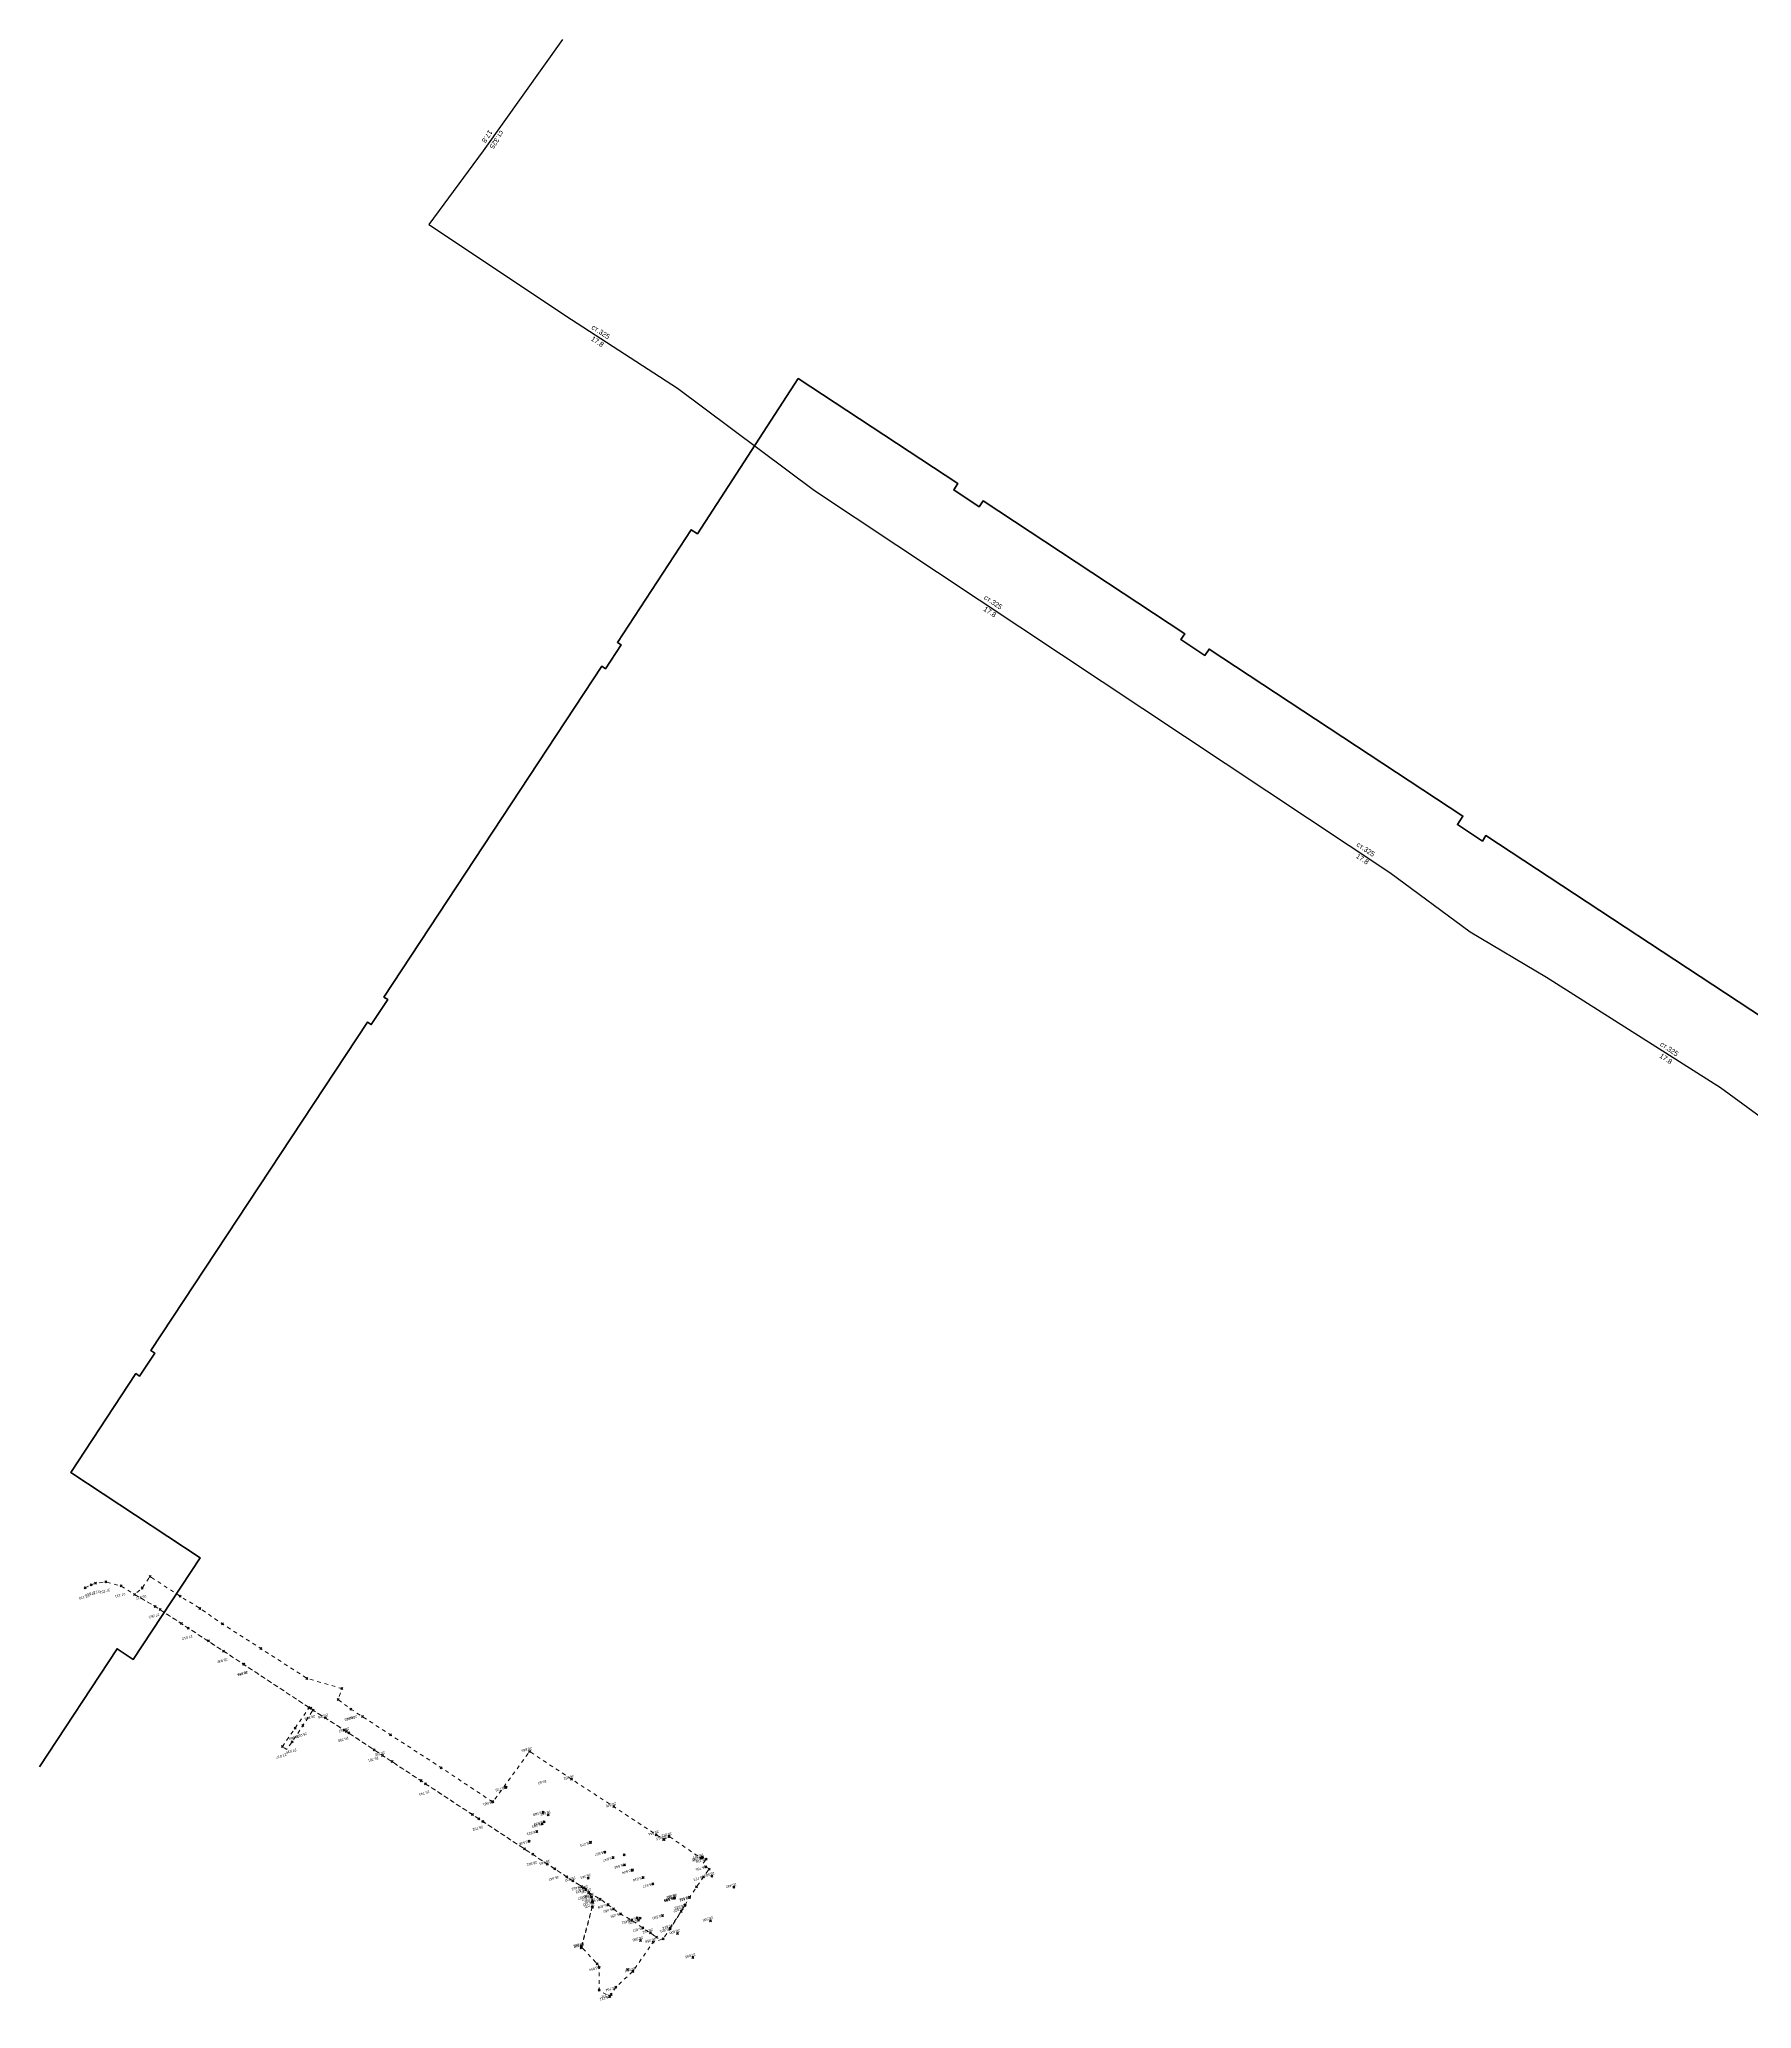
# Model space of a CAD drawing. Header units: millimetres. Extents: x 3214760 to 3224023, y 538957 to 542465.
# Drawn here: x 3221937.2 to 3222277.7, y 541141.3 to 541532.9 of the extents above; entities that cross this region are included whole.
import ezdxf
from ezdxf.enums import TextEntityAlignment as Align

# ---------------------------------------------------------------- set-up
doc = ezdxf.new("R2010")
doc.units = ezdxf.units.MM
doc.header["$PDMODE"] = 35
doc.header["$PDSIZE"] = 0.2
doc.linetypes.add('g5_01_5x1_5', pattern=[1.5, 0.75, -0.75])
for name, color, linetype in [('10_Границы покрытий и угодий', 7, 'Continuous'), ('61_Отметки высоты поверхности', 7, 'Continuous'), ('_Аммиак', 7, 'Continuous'), ('_Осветленная вода_Подземка', 7, 'Continuous'), ('Отметки фундамента', 7, 'Continuous')]:
    doc.layers.add(name, color=color, linetype=linetype)
doc.layers.add('_Осветленная вода_Номер участка', color=7, linetype='Continuous', lineweight=9)
doc.styles.add('LIKE17', font='d431.shx')
doc.styles.add('LIKE32', font='peteri.shx')
doc.styles.add('Line_GUGK', font='bm431.ttf')
doc.linetypes.add('g5_122_vpr', pattern='A,1,-1,1.5,-0.4,["Впр",Line_GUGK,S=1,R=0,X=0,Y=-0.5],-3.2,1.5,-1,4,-1,4,-1,3', length=22.6)

msp = doc.modelspace()

# ---------------------------------------------------------------- linework, layer by layer
at = {"layer": '10_Границы покрытий и угодий', "color": 7, "linetype": 'g5_01_5x1_5', "lineweight": 20, "flags": 128}
for points, elevation in [([(3221946.29, 541224.99), (3221947.46, 541225.56), (3221948.36, 541225.88), (3221950.4, 541226.15), (3221953.44, 541225.34), (3221956.11, 541223.66), (3221960.19, 541221.26), (3221966.8, 541216.95), (3221973.81, 541212.36), (3221977.77, 541209.78), (3221991.6, 541200.63), (3221998.26, 541196.37), (3222003.78, 541192.73), (3222005.43, 541191.63), (3222013.95, 541186.01), (3222024.56, 541179.01), (3222038.19, 541170.03), (3222039.73, 541169.05), (3222043.28, 541166.67), (3222045.49, 541165.27), (3222045.82, 541164.99), (3222046.39, 541164.34), (3222046.97, 541163.46), (3222047.18, 541162.45), (3222047.13, 541161.42), (3222044.96, 541153.63)], 27.17), ([(3222046.45, 541164.38), (3222048.74, 541163.04), (3222050.26, 541161.94), (3222051.35, 541161.1), (3222052.75, 541160.12), (3222055, 541158.88), (3222057.22, 541157.31), (3222060.22, 541155.27)], 26.48), ([(3222062.65, 541157.29), (3222065.54, 541161.8)], 26.61)]:
    msp.add_lwpolyline(points, dxfattribs=dict(at, elevation=elevation))
for points, elevation in [([(3222045.02, 541153.48), (3222047.13, 541161.42), (3222047.18, 541162.45), (3222046.97, 541163.46), (3222046.39, 541164.34), (3222045.82, 541164.99), (3222045.49, 541165.27), (3222045.02, 541165.57), (3222043.28, 541166.67), (3222038.19, 541170.03), (3222023.35, 541179.86), (3222013.95, 541186.01), (3222005.43, 541191.63), (3222003.78, 541192.73), (3221998.26, 541196.37), (3221990.78, 541201.17), (3221977.77, 541209.78), (3221966.8, 541216.95), (3221960.19, 541221.26), (3221956.11, 541223.66), (3221957.63, 541224.93), (3221959.19, 541227.23), (3221965.18, 541223.28), (3221969.12, 541220.87), (3221973.57, 541217.79), (3221981.21, 541212.9), (3221990.4, 541206.96), (3221997.34, 541204.93), (3221996.62, 541202.73), (3221999.11, 541200.85), (3222001.43, 541199.35), (3222007, 541195.73), (3222017.08, 541189.19), (3222027.36, 541182.36), (3222034.69, 541192.41), (3222043, 541186.92), (3222051.4, 541181.45), (3222059.87, 541175.86), (3222061.41, 541174.91), (3222062.45, 541175.51), (3222068.72, 541171.23), (3222069.08, 541171.49), (3222069.76, 541171.01), (3222069.05, 541169.9), (3222070.37, 541169.01), (3222069.27, 541167.48), (3222067.88, 541165.48), (3222066.49, 541163.37), (3222065.54, 541161.8), (3222062.66, 541157.22), (3222061.25, 541155.18), (3222059.24, 541154.49), (3222055.19, 541148.66), (3222051.8, 541145.51), (3222050.62, 541143.69), (3222048.49, 541144.92), (3222048.52, 541149.51), (3222048.09, 541150.2)], 26.89), ([(3221985.5, 541193.38), (3221988.03, 541197.05), (3221990.78, 541201.05), (3221991.6, 541200.63), (3221989.58, 541197.56), (3221987.46, 541194.35), (3221986.37, 541192.8)], 27.08)]:
    msp.add_lwpolyline(points, close=True, dxfattribs=dict(at, elevation=elevation))
at = {"layer": '61_Отметки высоты поверхности', "color": 7, "linetype": 'Continuous', "lineweight": 15}
for p in [(3221948.36, 541225.88, 27.17), (3221950.4, 541226.15, 27.15), (3221959.19, 541227.23, 26.92), (3221946.29, 541224.99, 27.17), (3221947.46, 541225.56, 27.18), (3221953.44, 541225.34, 27.11), (3221956.11, 541223.66, 26.94), (3221957.63, 541224.93, 26.93), (3221965.18, 541223.28, 26.86), (3221960.19, 541221.26, 27.06), (3221961.21, 541220.65, 26.91), (3221965.47, 541217.87, 26.9), (3221969.12, 541220.87, 26.86), (3221966.8, 541216.95, 27.01), (3221970.79, 541214.4, 26.85), (3221973.57, 541217.79, 26.85), (3221973.81, 541212.36, 26.94), (3221981.21, 541212.9, 26.82), (3221977.77, 541209.78, 26.89), (3221977.81, 541209.8, 26.77), (3221990.4, 541206.96, 26.78), (3221996.62, 541202.73, 26.75), (3221997.34, 541204.93, 26.79), (3221990.78, 541201.17, 26.82), (3221991.17, 541201.03, 26.82), (3221991.6, 541200.63, 26.82), (3221994.11, 541199.1, 26.81), (3221999.11, 541200.85, 26.7), (3221999.11, 541200.85, 26.7), (3222001.43, 541199.35, 26.7), (3221987.46, 541194.35, 27.04), (3221988.03, 541197.05, 26.96), (3221989.58, 541197.56, 26.91), (3221997.81, 541196.68, 26.79), (3221998.26, 541196.37, 26.79), (3221998.74, 541196.1, 26.67), (3222007, 541195.73, 26.73), (3221985.5, 541193.38, 27.08), (3222003.78, 541192.73, 26.78), (3222005.43, 541191.63, 26.76), (3222007.34, 541190.42, 26.64), (3222034.69, 541192.41, 26.85), (3222013.13, 541186.61, 26.64), (3222017.08, 541189.19, 26.71), (3222013.95, 541186.01, 26.74), (3222029.9, 541185.26, 26.73), (3222030.02, 541185.29, 26.74), (3222023.35, 541179.86, 26.6), (3222024.56, 541179.01, 26.7), (3222027.32, 541182.44, 26.66), (3222027.39, 541182.39, 26.66), (3222037.35, 541180.35, 26.61), (3222038.36, 541179.81, 26.7), (3222051.4, 541181.45, 26.85), (3222025.38, 541178.52, 26.56), (3222036.11, 541176.51, 26.62), (3222037.15, 541178.02, 26.66), (3222037.56, 541178.45, 26.68), (3222059.87, 541175.86, 26.84), (3222061.41, 541174.91, 26.82), (3222062.45, 541175.51, 26.81), (3222033.68, 541173.06, 26.52), (3222034.6, 541174.57, 26.55), (3222035.33, 541171.99, 26.56), (3222046.76, 541174.3, 26.67), (3222046.77, 541174.36, 26.67), (3222049.64, 541172.42, 26.66), (3222051.3, 541171.32, 26.65), (3222068.72, 541171.23, 26.77), (3222069, 541171.25, 26.74), (3222069.08, 541171.49, 26.73), (3222069.76, 541171.01, 26.72), (3222038.19, 541170.03, 26.65), (3222039.67, 541169.05, 26.65), (3222042.09, 541167.51, 26.5), (3222046.34, 541167.25, 26.34), (3222053.53, 541169.88, 26.65), (3222055.08, 541168.82, 26.64), (3222055.09, 541168.73, 26.61), (3222055.12, 541168.85, 26.64), (3222057.24, 541167.36, 26.63), (3222069.27, 541167.48, 26.72), (3222069.71, 541169.46, 26.77), (3222070.37, 541169.01, 26.78), (3222070.92, 541167.61, 26.5), (3222043.28, 541166.67, 26.62), (3222045.02, 541165.57, 26.48), (3222045.49, 541165.27, 26.5), (3222045.82, 541164.99, 26.62), (3222045.85, 541164.99, 26.48), (3222046.39, 541164.34, 26.63), (3222046.45, 541164.38, 26.48), (3222046.97, 541163.46, 26.66), (3222046.99, 541163.51, 26.51), (3222048.74, 541163.04, 26.47), (3222059.17, 541166.07, 26.62), (3222063.41, 541163.3, 26.59), (3222063.43, 541163.3, 26.59), (3222063.43, 541163.26, 26.58), (3222063.48, 541163.28, 26.59), (3222063.51, 541163.26, 26.59), (3222066.45, 541163.44, 26.62), (3222066.48, 541163.37, 26.61), (3222067.88, 541165.48, 26.66), (3222075.3, 541165.4, 26.49), (3222047.13, 541161.42, 26.73), (3222047.17, 541161.44, 26.59), (3222047.18, 541162.45, 26.7), (3222047.21, 541162.49, 26.55), (3222050.26, 541161.94, 26.47), (3222050.33, 541161.96, 26.54), (3222051.35, 541161.1, 26.46), (3222052.75, 541160.12, 26.46), (3222056.08, 541159.31, 26.42), (3222056.08, 541159.31, 26.42), (3222056.69, 541159.26, 26.44), (3222056.69, 541159.26, 26.44), (3222061.13, 541159.8, 26.53), (3222064.82, 541160.59, 26.62), (3222065.54, 541161.8, 26.63), (3222065.6, 541161.92, 26.63), (3222055, 541158.88, 26.45), (3222056.34, 541158.84, 26.43), (3222056.34, 541158.84, 26.43), (3222057.22, 541157.31, 26.47), (3222058.69, 541156.37, 26.45), (3222058.71, 541156.32, 26.48), (3222059.9, 541155.5, 26.51), (3222061.25, 541155.18, 26.65), (3222062.59, 541157.17, 26.6), (3222062.65, 541157.29, 26.61), (3222062.66, 541157.22, 26.61), (3222064.07, 541156.24, 26.6), (3222070.66, 541158.76, 26.59), (3222044.92, 541153.39, 26.9), (3222044.96, 541153.63, 27.04), (3222045.02, 541153.48, 26.89), (3222056.74, 541154.81, 26.37), (3222059.24, 541154.49, 26.46), (3222067.17, 541151.45, 26.64), (3222048.09, 541150.2, 26.91), (3222048.52, 541149.51, 26.89), (3222054.15, 541149.04, 26.85), (3222055.19, 541148.66, 26.86), (3222055.2, 541148.71, 26.86), (3222048.49, 541144.92, 26.76), (3222050.6, 541143.67, 26.72), (3222050.62, 541143.69, 26.74), (3222050.93, 541144.11, 26.73), (3222051.8, 541145.51, 26.76)]:
    msp.add_point(p, dxfattribs=at)
at = {"layer": '61_Отметки высоты поверхности', "color": 7, "linetype": 'Continuous', "lineweight": 15, "extrusion": (0.003756, 0.012927, 0.999909)}
for p in [(3222061.33, 541174.92, 26.68), (3222062.36, 541175.52, 26.66)]:
    msp.add_point(p, dxfattribs=at)
at = {"layer": '61_Отметки высоты поверхности', "color": 7, "linetype": 'Continuous', "lineweight": 15, "extrusion": (-0.003925, 0.012877, 0.999909)}
msp.add_point((3222053.51, 541171.89, 26.7), dxfattribs=at)
at = {"layer": '_Аммиак', "color": 2, "lineweight": 40, "elevation": 61.05}
msp.add_lwpolyline([(3221937.18, 541189.38), (3221952.63, 541212.85), (3221955.84, 541210.74), (3221969.14, 541230.96), (3221943.44, 541247.87), (3221956.37, 541267.58), (3221957.12, 541267.09), (3221960.13, 541271.65), (3221959.37, 541272.15), (3222002.44, 541337.49), (3222003.19, 541336.99), (3222006.46, 541341.95), (3222005.71, 541342.45), (3222049.02, 541408.26), (3222049.77, 541407.76), (3222052.89, 541412.5), (3222052.13, 541413), (3222066.82, 541435.4), (3222068.05, 541434.59), (3222088.12, 541465.46), (3222119.86, 541444.57), (3222119.03, 541443.32), (3222124.1, 541439.99), (3222124.87, 541441.15), (3222164.97, 541414.73), (3222164.2, 541413.56), (3222169, 541410.4), (3222169.83, 541411.66), (3222220.31, 541378.46), (3222219.19, 541376.75), (3222224.16, 541373.47), (3222224.88, 541374.56), (3222285.14, 541334.94)], dxfattribs=at)
at = {"layer": '_Осветленная вода_Подземка', "color": 150, "linetype": 'g5_122_vpr', "lineweight": 30, "flags": 128}
msp.add_lwpolyline([(3222041.23, 541532.93), (3222025.43, 541510.79), (3222014.65, 541496.08), (3222042.99, 541477.19), (3222064.09, 541463.56), (3222091.36, 541443.23), (3222205.77, 541367.26), (3222221.71, 541355.42), (3222236.92, 541346.41), (3222271.5, 541324.5), (3222288.54, 541312.03), (3222316.15, 541294.96), (3222346.3, 541274.75), (3222385.09, 541248.83), (3222515.44, 541161.21), (3222644.39, 541077.84), (3222648.17, 541075.73)], dxfattribs=at)
at = {"layer": 'Отметки фундамента'}
msp.add_point((3222043, 541186.92, 26.85), dxfattribs=at)

# ---------------------------------------------------------------- texts
at = {"layer": '61_Отметки высоты поверхности', "color": 7, "linetype": 'Continuous', "lineweight": 15, "style": 'LIKE17'}
for s, p in [('27.170', (3221947.04, 541223.65)), ('27.185', (3221948.21, 541224.21)), ('27.172', (3221949.12, 541224.53)), ('27.151', (3221951.15, 541224.81)), ('27.111', (3221954.19, 541223.99)), ('26.932', (3221958.38, 541223.59)), ('27.062', (3221960.94, 541219.91)), ('27.013', (3221967.55, 541215.61)), ('26.939', (3221974.56, 541211.02)), ('26.894', (3221978.52, 541208.43)), ('26.771', (3221978.56, 541208.46)), ('26.818', (3221991.92, 541199.69)), ('26.703', (3221999.86, 541199.51)), ('26.964', (3221988.78, 541195.71)), ('26.913', (3221990.33, 541196.22)), ('26.790', (3221998.56, 541195.34)), ('27.077', (3221986.25, 541192.04)), ('27.039', (3221988.21, 541193)), ('26.781', (3222004.53, 541191.38)), ('26.52', (3222037.95, 541186.78)), ('26.52', (3222037.95, 541186.78)), ('26.743', (3222014.7, 541184.67)), ('26.702', (3222025.31, 541177.67)), ('26.561', (3222036.08, 541170.65)), ('26.647', (3222040.43, 541167.7)), ('26.497', (3222046.24, 541163.93))]:
    msp.add_text(s, height=0.5, rotation=195.6731, dxfattribs=at).set_placement(p)
for s, p in [('26.806', (3221994.61, 541199.73, 26.82)), ('26.684', (3222000.37, 541199.41, 26.69)), ('26.787', (3221998.75, 541197, 26.8)), ('26.765', (3222005.93, 541192.26, 26.77)), ('26.852', (3222043.49, 541187.55, 26.86)), ('26.726', (3222029.94, 541185.26, 26.73)), ('26.661', (3222027.43, 541182.39, 26.66)), ('26.608', (3222037.39, 541180.35, 26.61)), ('26.697', (3222038.85, 541180.43, 26.71)), ('26.846', (3222051.89, 541182.08, 26.86)), ('26.621', (3222036.16, 541176.51, 26.62)), ('26.663', (3222037.19, 541178.02, 26.66)), ('26.678', (3222037.6, 541178.45, 26.68)), ('26.844', (3222060.36, 541176.49, 26.85)), ('26.815', (3222061.9, 541175.54, 26.82)), ('26.812', (3222062.94, 541176.13, 26.82)), ('26.546', (3222034.64, 541174.57, 26.55)), ('26.673', (3222046.8, 541174.3, 26.67)), ('26.657', (3222049.68, 541172.42, 26.66)), ('26.647', (3222051.34, 541171.32, 26.65)), ('26.736', (3222069.04, 541171.25, 26.74)), ('26.735', (3222069.12, 541171.49, 26.73)), ('26.767', (3222069.21, 541171.86, 26.78)), ('26.724', (3222069.8, 541171.01, 26.72)), ('26.649', (3222038.68, 541170.66, 26.66)), ('26.622', (3222043.77, 541167.3, 26.63)), ('26.343', (3222046.83, 541167.88, 26.35)), ('26.646', (3222053.57, 541169.88, 26.65)), ('26.644', (3222055.13, 541168.82, 26.64)), ('26.634', (3222057.29, 541167.36, 26.63)), ('26.723', (3222069.32, 541167.48, 26.72)), ('26.766', (3222069.75, 541169.46, 26.77)), ('26.500', (3222071.41, 541168.24, 26.51)), ('26.482', (3222045.07, 541165.57, 26.48)), ('26.482', (3222045.89, 541164.99, 26.48)), ('26.622', (3222046.31, 541165.61, 26.63)), ('26.635', (3222046.89, 541164.96, 26.64)), ('26.507', (3222047.04, 541163.51, 26.51)), ('26.660', (3222047.46, 541164.09, 26.67)), ('26.696', (3222047.67, 541163.08, 26.7)), ('26.467', (3222048.78, 541163.04, 26.47)), ('26.617', (3222059.22, 541166.07, 26.62)), ('26.590', (3222063.45, 541163.3, 26.59)), ('26.590', (3222063.48, 541163.3, 26.59)), ('26.586', (3222063.56, 541163.26, 26.59)), ('26.582', (3222063.92, 541163.89, 26.59)), ('26.587', (3222063.97, 541163.9, 26.6)), ('26.621', (3222066.49, 541163.44, 26.62)), ('26.612', (3222066.52, 541163.37, 26.61)), ('26.492', (3222075.79, 541166.03, 26.5)), ('26.547', (3222047.26, 541162.49, 26.55)), ('26.735', (3222047.62, 541162.04, 26.74)), ('26.469', (3222050.3, 541161.94, 26.47)), ('26.460', (3222051.4, 541161.1, 26.46)), ('26.456', (3222052.8, 541160.12, 26.46)), ('26.418', (3222056.12, 541159.31, 26.42)), ('26.418', (3222056.12, 541159.31, 26.42)), ('26.530', (3222061.17, 541159.8, 26.53)), ('26.622', (3222065.31, 541161.22, 26.63)), ('26.633', (3222065.58, 541161.8, 26.63)), ('26.590', (3222071.15, 541159.39, 26.6)), ('26.451', (3222055.04, 541158.88, 26.45)), ('26.429', (3222056.39, 541158.84, 26.43)), ('26.429', (3222056.39, 541158.84, 26.43)), ('26.366', (3222057.23, 541155.44, 26.37)), ('26.467', (3222057.26, 541157.31, 26.47)), ('26.452', (3222059.19, 541157, 26.46)), ('26.458', (3222059.73, 541155.12, 26.47)), ('26.601', (3222062.63, 541157.17, 26.6)), ('26.614', (3222063.15, 541157.85, 26.62)), ('26.600', (3222064.56, 541156.87, 26.61)), ('27.036', (3222045.45, 541154.26, 27.04)), ('26.890', (3222045.51, 541154.1, 26.9)), ('26.645', (3222067.66, 541152.07, 26.65)), ('26.894', (3222048.57, 541149.51, 26.89)), ('26.857', (3222055.68, 541149.29, 26.87)), ('26.722', (3222050.64, 541143.67, 26.72)), ('26.732', (3222050.97, 541144.11, 26.73)), ('26.764', (3222051.85, 541145.51, 26.76))]:
    msp.add_text(s, height=0.5, rotation=195.6731, dxfattribs=at).set_placement(p, align=Align.MIDDLE_LEFT)
at = {"layer": '61_Отметки высоты поверхности', "color": 7, "linetype": 'Continuous', "lineweight": 15, "extrusion": (0.009659, -0.013655, 0.99986), "style": 'LIKE17'}
msp.add_text('26.845', height=0.5, rotation=195.6731, dxfattribs=at).set_placement((3221884.54, 541567.98, 23757.34), align=Align.MIDDLE_LEFT)
at = {"layer": '_Осветленная вода_Номер участка', "color": 132, "linetype": 'g5_122_vpr', "lineweight": 15, "style": 'LIKE32'}
for rotation, p in [(236.6473, (3222026.55, 541515.02)), (326.6473, (3222046.77, 541473.14)), (326.6473, (3222124.83, 541419.39)), (326.6473, (3222198.91, 541370.23)), (326.6473, (3222259.28, 541330.53))]:
    msp.add_text('17.8', height=1, rotation=rotation, dxfattribs=at).set_placement(p)
at = {"layer": '_Осветленная вода_Подземка', "color": 150, "linetype": 'g5_122_vpr', "lineweight": 15, "style": 'LIKE32'}
for rotation, p in [(236.4204, (3222028.84, 541514.92)), (326.4204, (3222046.88, 541475.44)), (326.4204, (3222124.93, 541421.68)), (326.4204, (3222199.02, 541372.53)), (326.4204, (3222259.39, 541332.83))]:
    msp.add_text('ст.325', height=1, rotation=rotation, dxfattribs=at).set_placement(p)

doc.saveas('drawing.dxf')
